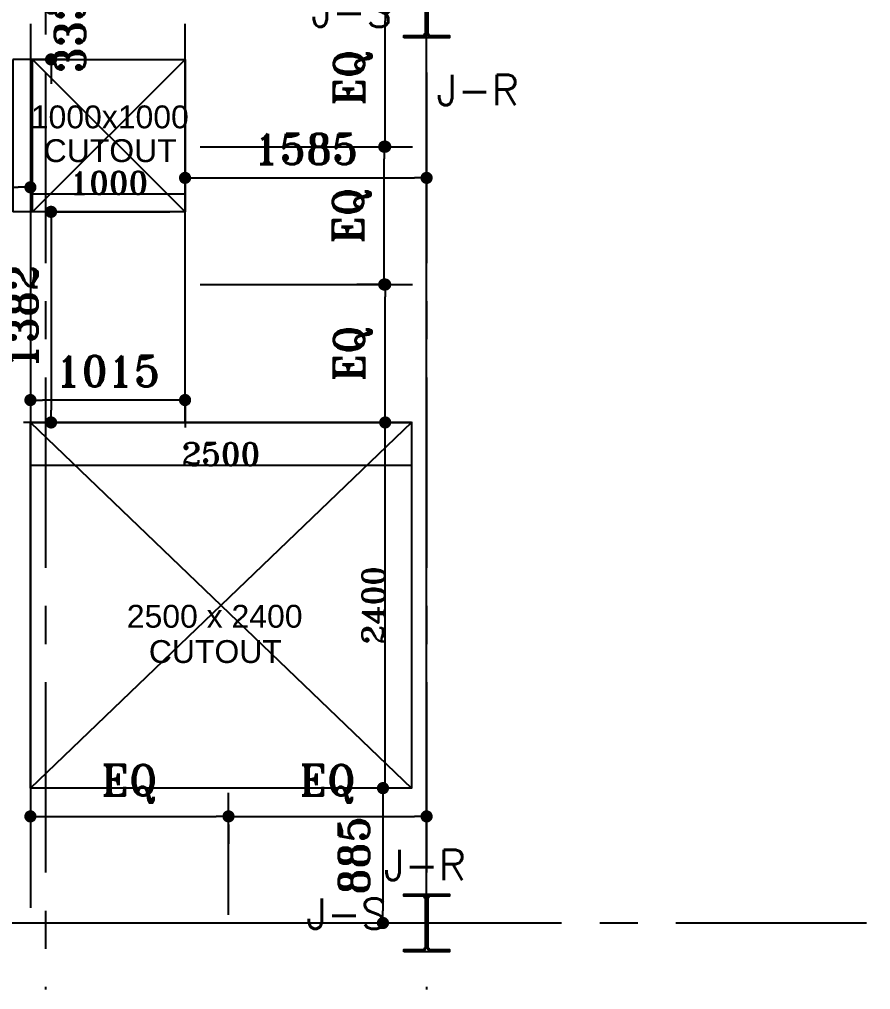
# Model space of a CAD drawing. Header units: inches. Extents: x 1387 to 2676, y -3554 to -2136.
# Drawn here: x 2607.6 to 2613.19, y -2577.77 to -2571.4 of the extents above; entities that cross this region are included whole.
import ezdxf
from ezdxf.enums import TextEntityAlignment as Align

# ---------------------------------------------------------------- set-up
doc = ezdxf.new("R2010")
doc.units = ezdxf.units.IN
doc.header["$MEASUREMENT"] = 0
doc.linetypes.add('CENTER', pattern=[2, 1.25, -0.25, 0.25, -0.25])
for name, color, linetype in [('3G', 3, 'Continuous'), ('AA-IPE300', 27, 'Continuous'), ('AA_CUT OUT', 250, 'Continuous'), ('AXE', 1, 'CENTER'), ('DIM', 8, 'Continuous'), ('MEMBER TEXT', 7, 'Continuous'), ('Pich', 2, 'Continuous'), ('UPN100', 1, 'Continuous')]:
    doc.layers.add(name, color=color, linetype=linetype)
doc.styles.add('ROMANS', font='ROMANS')
doc.styles.add('ROMANT', font='romant')
doc.styles.get("Standard").update_dxf_attribs({"font": 'arial.ttf'})
doc.dimstyles.new('Copy of 1-100', dxfattribs={"dimtxt": 0.2, "dimasz": 0.08, "dimexe": 0.18, "dimexo": 0.0625, "dimgap": 0.09, "dimtad": 1, "dimdec": 0, "dimlfac": 1000, "dimdsep": 46, "dimtxsty": 'ROMANT', "dimblk": 'DOT', "dimcen": 0.09, "dimclrd": 1, "dimclre": 1, "dimclrt": 3, "dimadec": 0, "dimazin": 0, "dimtfac": 1, "dimtdec": 0, "dimtix": 1, "dimtofl": 0, "dimtmove": 2, "dimatfit": 3, "dimldrblk": 'DOT', "dimfxl": 1, "dimtolj": 1, "dimarcsym": 0})

# ---------------------------------------------------------------- blocks, each defined once
blk = doc.blocks.new('DOT')
at = {"layer": 'DIM', "color": 0, "linetype": 'ByBlock'}
blk.add_line((-0.5, 0), (-1, 0), dxfattribs=at)
at = {"layer": 'DIM', "color": 0, "linetype": 'ByBlock', "const_width": 0.5}
blk.add_lwpolyline([(-0.25, 0, 1), (0.25, 0, 1)], format="xyb", close=True, dxfattribs=at)
blk = doc.blocks.new('*D2533')
at = {"color": 1, "lineweight": -2, "transparency": 16777216}
for p, q in [((-2585, 5667.1), (-2715.1, 5667.1)), ((-2714.9, 5667), (-2714.9, 4667.2)), ((-2585, 4667.1), (-2715.1, 4667.1))]:
    blk.add_line(p, q, dxfattribs=at)
at = {"layer": 'Defpoints', "color": 0, "transparency": 16777216}
for p in [(-2585, 5667.1), (-2714.9, 4667.1), (-2585, 4667.1)]:
    blk.add_point(p, dxfattribs=at)
at = {"color": 1, "lineweight": -2, "transparency": 16777216, "xscale": 0.08, "yscale": 0.08, "zscale": 0.08}
for p, rotation in [((-2714.9, 5667.1), 90), ((-2714.9, 4667.1), 270)]:
    blk.add_blockref('DOT', p, dxfattribs=dict(at, rotation=rotation))
at = {"color": 3, "transparency": 16777216, "insert": (-2790, 5167.1), "char_height": 150, "attachment_point": 5, "rotation": 90, "style": 'ROMANT'}
blk.add_mtext('\\A1;1000', dxfattribs=at)
blk = doc.blocks.new('_Dot')
at = {"layer": 'DIM', "color": 0, "lineweight": -2}
blk.add_line((-0.5, 0), (-1, 0), dxfattribs=at)
at = {"layer": 'DIM', "color": 0, "const_width": 0.5}
blk.add_lwpolyline([(-0.25, 0, 1), (0.25, 0, 1)], format="xyb", close=True, dxfattribs=at)
blk = doc.blocks.new('*D2534')
at = {"color": 1, "lineweight": -2, "transparency": 16777216}
for p, q in [((-2585, 4851.3), (-2585, 4782)), ((-1585, 4851.3), (-1585, 4782)), ((-1585.1, 4782.2), (-2584.9, 4782.2))]:
    blk.add_line(p, q, dxfattribs=at)
at = {"layer": 'Defpoints', "color": 0, "transparency": 16777216}
for p in [(-2585, 4851.3), (-1585, 4851.3), (-2585, 4782.2)]:
    blk.add_point(p, dxfattribs=at)
at = {"color": 1, "lineweight": -2, "transparency": 16777216, "xscale": 0.08, "yscale": 0.08, "zscale": 0.08, "rotation": 180}
blk.add_blockref('DOT', (-2585, 4782.2), dxfattribs=at)
at = {"color": 1, "lineweight": -2, "transparency": 16777216, "xscale": 0.08, "yscale": 0.08, "zscale": 0.08}
blk.add_blockref('DOT', (-1585, 4782.2), dxfattribs=at)
at = {"color": 3, "transparency": 16777216, "insert": (-2085, 4857.3), "char_height": 150, "attachment_point": 5, "style": 'ROMANT'}
blk.add_mtext('\\A1;1000', dxfattribs=at)
blk = doc.blocks.new('*D2529')
at = {"color": 1, "lineweight": -2, "transparency": 16777216}
for p, q in [((-100.1, 3284.9), (-273.5, 3284.9)), ((-273.4, 3284.8), (-273.4, 885)), ((-100.1, 884.9), (-273.5, 884.9))]:
    blk.add_line(p, q, dxfattribs=at)
at = {"layer": 'Defpoints', "color": 0, "transparency": 16777216}
for p in [(-100, 3284.9), (-273.4, 884.9), (-100, 884.9)]:
    blk.add_point(p, dxfattribs=at)
at = {"color": 1, "lineweight": -2, "transparency": 16777216, "xscale": 0.08, "yscale": 0.08, "zscale": 0.08}
for p, rotation in [((-273.4, 3284.9), 90), ((-273.4, 884.9), 270)]:
    blk.add_blockref('DOT', p, dxfattribs=dict(at, rotation=rotation))
at = {"color": 3, "transparency": 16777216, "insert": (-348.5, 2084.9), "char_height": 150, "attachment_point": 5, "rotation": 90, "style": 'ROMANT'}
blk.add_mtext('\\A1;2400', dxfattribs=at)
blk = doc.blocks.new('*D2530')
at = {"color": 1, "lineweight": -2, "transparency": 16777216}
for p, q in [((-2599.8, 3284.8), (-2599.8, 3001.8)), ((-100, 3284.8), (-100, 3001.8)), ((-100.1, 3002), (-2599.7, 3002))]:
    blk.add_line(p, q, dxfattribs=at)
at = {"layer": 'Defpoints', "color": 0, "transparency": 16777216}
for p in [(-2599.8, 3284.9), (-100, 3284.9), (-2599.8, 3002)]:
    blk.add_point(p, dxfattribs=at)
at = {"color": 1, "lineweight": -2, "transparency": 16777216, "xscale": 0.08, "yscale": 0.08, "zscale": 0.08, "rotation": 180}
blk.add_blockref('DOT', (-2599.8, 3002), dxfattribs=at)
at = {"color": 1, "lineweight": -2, "transparency": 16777216, "xscale": 0.08, "yscale": 0.08, "zscale": 0.08}
blk.add_blockref('DOT', (-100, 3002), dxfattribs=at)
at = {"color": 3, "transparency": 16777216, "insert": (-1349.9, 3077.1), "char_height": 150, "attachment_point": 5, "style": 'ROMANT'}
blk.add_mtext('\\A1;2500', dxfattribs=at)
blk = doc.blocks.new('*D2278')
at = {"layer": 'Defpoints', "color": 0, "transparency": 16777216}
for p in [(2609.9942, -2572.239), (2609.9942, -2572.239), (2610.0581, -2573.1437)]:
    blk.add_point(p, dxfattribs=at)
at = {"layer": 'Pich', "color": 1, "lineweight": -2, "transparency": 16777216}
for p, q in [((2610.0567, -2572.239), (2610.1742, -2572.239)), ((2609.9942, -2573.0637), (2609.9942, -2572.319)), ((2609.9956, -2573.1437), (2609.8142, -2573.1437))]:
    blk.add_line(p, q, dxfattribs=at)
at = {"layer": 'Pich', "color": 1, "lineweight": -2, "transparency": 16777216, "xscale": 0.08, "yscale": 0.08, "zscale": 0.08}
for p, rotation in [((2609.9942, -2572.239), 90), ((2609.9942, -2573.1437), 270)]:
    blk.add_blockref('DOT', p, dxfattribs=dict(at, rotation=rotation))
at = {"layer": 'Pich', "color": 3, "transparency": 16777216, "insert": (2609.7803, -2572.6914), "char_height": 0.2, "attachment_point": 5, "rotation": 90, "style": 'ROMANT'}
blk.add_mtext('\\A1;EQ', dxfattribs=at)
blk = doc.blocks.new('*D2279')
at = {"layer": 'Defpoints', "color": 0, "transparency": 16777216}
for p in [(2609.9463, -2571.3337), (2610.0006, -2571.3337), (2610.0006, -2572.239)]:
    blk.add_point(p, dxfattribs=at)
at = {"layer": 'Pich', "color": 1, "lineweight": -2, "transparency": 16777216}
for p, q in [((2610.0088, -2571.3337), (2610.1806, -2571.3337)), ((2610.0006, -2572.159), (2610.0006, -2571.4137)), ((2610.0631, -2572.239), (2610.1806, -2572.239))]:
    blk.add_line(p, q, dxfattribs=at)
at = {"layer": 'Pich', "color": 1, "lineweight": -2, "transparency": 16777216, "xscale": 0.08, "yscale": 0.08, "zscale": 0.08}
for p, rotation in [((2610.0006, -2571.3337), 90), ((2610.0006, -2572.239), 270)]:
    blk.add_blockref('DOT', p, dxfattribs=dict(at, rotation=rotation))
at = {"layer": 'Pich', "color": 3, "transparency": 16777216, "insert": (2609.7868, -2571.7864), "char_height": 0.2, "attachment_point": 5, "rotation": 90, "style": 'ROMANT'}
blk.add_mtext('\\A1;EQ', dxfattribs=at)
blk = doc.blocks.new('*D2280')
at = {"layer": 'Defpoints', "color": 0, "transparency": 16777216}
for p in [(2610.0006, -2576.4488), (2609.9115, -2577.3337), (2609.986, -2577.3337)]:
    blk.add_point(p, dxfattribs=at)
at = {"layer": 'Pich', "color": 1, "lineweight": -2, "transparency": 16777216}
for p, q in [((2609.9381, -2576.4488), (2609.806, -2576.4488)), ((2609.986, -2576.5288), (2609.986, -2577.2537)), ((2609.974, -2577.3337), (2610.166, -2577.3337))]:
    blk.add_line(p, q, dxfattribs=at)
at = {"layer": 'Pich', "color": 1, "lineweight": -2, "transparency": 16777216, "xscale": 0.08, "yscale": 0.08, "zscale": 0.08}
for p, rotation in [((2609.986, -2576.4488), 90), ((2609.986, -2577.3337), 270)]:
    blk.add_blockref('DOT', p, dxfattribs=dict(at, rotation=rotation))
at = {"layer": 'Pich', "color": 3, "transparency": 16777216, "insert": (2609.796, -2576.8913), "char_height": 0.2, "attachment_point": 5, "rotation": 90, "style": 'ROMANT'}
blk.add_mtext('\\A1;885', dxfattribs=at)
blk = doc.blocks.new('*D2281')
at = {"layer": 'Defpoints', "color": 0, "transparency": 16777216}
for p in [(2607.6725, -2573.8864), (2607.6725, -2573.9018), (2608.6873, -2573.8728)]:
    blk.add_point(p, dxfattribs=at)
at = {"layer": 'Pich', "color": 1, "lineweight": -2, "transparency": 16777216}
for p, q in [((2608.6073, -2573.9018), (2607.7525, -2573.9018)), ((2607.6725, -2573.9489), (2607.6725, -2574.0818)), ((2608.6873, -2573.9353), (2608.6873, -2574.0818))]:
    blk.add_line(p, q, dxfattribs=at)
at = {"layer": 'Pich', "color": 1, "lineweight": -2, "transparency": 16777216, "xscale": 0.08, "yscale": 0.08, "zscale": 0.08, "rotation": 180}
blk.add_blockref('DOT', (2607.6725, -2573.9018), dxfattribs=at)
at = {"layer": 'Pich', "color": 1, "lineweight": -2, "transparency": 16777216, "xscale": 0.08, "yscale": 0.08, "zscale": 0.08}
blk.add_blockref('DOT', (2608.6873, -2573.9018), dxfattribs=at)
at = {"layer": 'Pich', "color": 3, "transparency": 16777216, "insert": (2608.1799, -2573.7118), "char_height": 0.2, "attachment_point": 5, "style": 'ROMANT'}
blk.add_mtext('\\A1;1015', dxfattribs=at)
blk = doc.blocks.new('*D2282')
at = {"layer": 'Defpoints', "color": 0, "transparency": 16777216}
for p in [(2607.9856, -2571.3337), (2607.8081, -2571.6666), (2607.9856, -2571.6666)]:
    blk.add_point(p, dxfattribs=at)
at = {"layer": 'Pich', "color": 1, "lineweight": -2, "transparency": 16777216}
for p, q in [((2607.8081, -2571.2537), (2607.8081, -2571.1737)), ((2607.9231, -2571.3337), (2607.6281, -2571.3337)), ((2607.9231, -2571.6666), (2607.6281, -2571.6666)), ((2607.8081, -2571.7466), (2607.8081, -2571.8266))]:
    blk.add_line(p, q, dxfattribs=at)
at = {"layer": 'Pich', "color": 1, "lineweight": -2, "transparency": 16777216, "xscale": 0.08, "yscale": 0.08, "zscale": 0.08}
for p, rotation in [((2607.8081, -2571.3337), 270), ((2607.8081, -2571.6666), 90)]:
    blk.add_blockref('DOT', p, dxfattribs=dict(at, rotation=rotation))
at = {"layer": 'Pich', "color": 3, "transparency": 16777216, "insert": (2607.932, -2571.5002), "char_height": 0.2, "attachment_point": 5, "rotation": 90, "style": 'ROMANT'}
blk.add_mtext('\\A1;333', dxfattribs=at)
blk = doc.blocks.new('*D2283')
at = {"layer": 'Defpoints', "color": 0, "transparency": 16777216}
for p in [(2607.8081, -2572.6666), (2607.8081, -2574.0488), (2607.905, -2574.0488)]:
    blk.add_point(p, dxfattribs=at)
at = {"layer": 'Pich', "color": 1, "lineweight": -2, "transparency": 16777216}
for p, q in [((2607.8706, -2572.6666), (2607.9881, -2572.6666)), ((2607.8081, -2572.7466), (2607.8081, -2573.9688)), ((2607.8425, -2574.0488), (2607.6281, -2574.0488))]:
    blk.add_line(p, q, dxfattribs=at)
at = {"layer": 'Pich', "color": 1, "lineweight": -2, "transparency": 16777216, "xscale": 0.08, "yscale": 0.08, "zscale": 0.08}
for p, rotation in [((2607.8081, -2572.6666), 90), ((2607.8081, -2574.0488), 270)]:
    blk.add_blockref('DOT', p, dxfattribs=dict(at, rotation=rotation))
at = {"layer": 'Pich', "color": 3, "transparency": 16777216, "insert": (2607.6181, -2573.3577), "char_height": 0.2, "attachment_point": 5, "rotation": 90, "style": 'ROMANT'}
blk.add_mtext('\\A1;1382', dxfattribs=at)
blk = doc.blocks.new('*D2137')
at = {"layer": 'Defpoints', "color": 0, "transparency": 16777216}
for p in [(2606.0971, -2572.4697), (2607.6725, -2572.4697), (2607.6725, -2572.5057)]:
    blk.add_point(p, dxfattribs=at)
at = {"layer": 'Pich', "color": 1, "lineweight": -2, "transparency": 16777216}
for p, q in [((2606.1771, -2572.5057), (2607.5925, -2572.5057)), ((2606.0971, -2572.5322), (2606.0971, -2572.6857)), ((2607.6725, -2572.5322), (2607.6725, -2572.6857))]:
    blk.add_line(p, q, dxfattribs=at)
at = {"layer": 'Pich', "color": 1, "lineweight": -2, "transparency": 16777216, "xscale": 0.08, "yscale": 0.08, "zscale": 0.08, "rotation": 180}
blk.add_blockref('DOT', (2606.0971, -2572.5057), dxfattribs=at)
at = {"layer": 'Pich', "color": 1, "lineweight": -2, "transparency": 16777216, "xscale": 0.08, "yscale": 0.08, "zscale": 0.08}
blk.add_blockref('DOT', (2607.6725, -2572.5057), dxfattribs=at)
at = {"layer": 'Pich', "color": 3, "transparency": 16777216, "insert": (2606.8848, -2572.3157), "char_height": 0.2, "attachment_point": 5, "style": 'ROMANT'}
blk.add_mtext('\\A1;1575', dxfattribs=at)
blk = doc.blocks.new('*D2285')
at = {"layer": 'Defpoints', "color": 0, "transparency": 16777216}
for p in [(2608.6873, -2572.3619), (2610.2723, -2572.4366), (2610.2723, -2572.4439)]:
    blk.add_point(p, dxfattribs=at)
at = {"layer": 'Pich', "color": 1, "lineweight": -2, "transparency": 16777216}
for p, q in [((2608.6873, -2572.4244), (2608.6873, -2572.6239)), ((2608.7673, -2572.4439), (2610.1923, -2572.4439)), ((2610.2723, -2572.4991), (2610.2723, -2572.6239))]:
    blk.add_line(p, q, dxfattribs=at)
at = {"layer": 'Pich', "color": 1, "lineweight": -2, "transparency": 16777216, "xscale": 0.08, "yscale": 0.08, "zscale": 0.08, "rotation": 180}
blk.add_blockref('DOT', (2608.6873, -2572.4439), dxfattribs=at)
at = {"layer": 'Pich', "color": 1, "lineweight": -2, "transparency": 16777216, "xscale": 0.08, "yscale": 0.08, "zscale": 0.08}
blk.add_blockref('DOT', (2610.2723, -2572.4439), dxfattribs=at)
at = {"layer": 'Pich', "color": 3, "transparency": 16777216, "insert": (2609.4798, -2572.2539), "char_height": 0.2, "attachment_point": 5, "style": 'ROMANT'}
blk.add_mtext('\\A1;1585', dxfattribs=at)
blk = doc.blocks.new('*D2483')
at = {"layer": 'Defpoints', "color": 0, "transparency": 16777216}
for p in [(2609.9039, -2573.1437), (2610.0006, -2573.1437), (2609.9039, -2574.0488)]:
    blk.add_point(p, dxfattribs=at)
at = {"layer": 'Pich', "color": 1, "lineweight": -2, "transparency": 16777216}
for p, q in [((2609.9664, -2573.1437), (2610.1806, -2573.1437)), ((2610.0006, -2573.9688), (2610.0006, -2573.2237)), ((2609.9664, -2574.0488), (2610.1806, -2574.0488))]:
    blk.add_line(p, q, dxfattribs=at)
at = {"layer": 'Pich', "color": 1, "lineweight": -2, "transparency": 16777216, "xscale": 0.08, "yscale": 0.08, "zscale": 0.08}
for p, rotation in [((2610.0006, -2573.1437), 90), ((2610.0006, -2574.0488), 270)]:
    blk.add_blockref('DOT', p, dxfattribs=dict(at, rotation=rotation))
at = {"layer": 'Pich', "color": 3, "transparency": 16777216, "insert": (2609.7868, -2573.5963), "char_height": 0.2, "attachment_point": 5, "rotation": 90, "style": 'ROMANT'}
blk.add_mtext('\\A1;EQ', dxfattribs=at)
blk = doc.blocks.new('*D2512')
at = {"layer": 'Defpoints', "color": 0, "transparency": 16777216}
for p in [(2607.6725, -2576.6255), (2608.9724, -2576.6255), (2608.9724, -2576.6341)]:
    blk.add_point(p, dxfattribs=at)
at = {"layer": 'Pich', "color": 1, "lineweight": -2, "transparency": 16777216}
for p, q in [((2607.7525, -2576.6341), (2608.8924, -2576.6341)), ((2607.6725, -2576.688), (2607.6725, -2576.8141)), ((2608.9724, -2576.688), (2608.9724, -2576.8141))]:
    blk.add_line(p, q, dxfattribs=at)
at = {"layer": 'Pich', "color": 1, "lineweight": -2, "transparency": 16777216, "xscale": 0.08, "yscale": 0.08, "zscale": 0.08, "rotation": 180}
blk.add_blockref('DOT', (2607.6725, -2576.6341), dxfattribs=at)
at = {"layer": 'Pich', "color": 1, "lineweight": -2, "transparency": 16777216, "xscale": 0.08, "yscale": 0.08, "zscale": 0.08}
blk.add_blockref('DOT', (2608.9724, -2576.6341), dxfattribs=at)
at = {"layer": 'Pich', "color": 3, "transparency": 16777216, "insert": (2608.3224, -2576.4202), "char_height": 0.2, "attachment_point": 5, "style": 'ROMANT'}
blk.add_mtext('\\A1;EQ', dxfattribs=at)
blk = doc.blocks.new('*D2513')
at = {"layer": 'Defpoints', "color": 0, "transparency": 16777216}
for p in [(2608.9724, -2576.6255), (2610.2723, -2576.6341), (2610.2723, -2576.6843)]:
    blk.add_point(p, dxfattribs=at)
at = {"layer": 'Pich', "color": 1, "lineweight": -2, "transparency": 16777216}
for p, q in [((2610.2723, -2576.6218), (2610.2723, -2576.4541)), ((2609.0524, -2576.6341), (2610.1923, -2576.6341)), ((2608.9724, -2576.688), (2608.9724, -2576.8141))]:
    blk.add_line(p, q, dxfattribs=at)
at = {"layer": 'Pich', "color": 1, "lineweight": -2, "transparency": 16777216, "xscale": 0.08, "yscale": 0.08, "zscale": 0.08, "rotation": 180}
blk.add_blockref('DOT', (2608.9724, -2576.6341), dxfattribs=at)
at = {"layer": 'Pich', "color": 1, "lineweight": -2, "transparency": 16777216, "xscale": 0.08, "yscale": 0.08, "zscale": 0.08}
blk.add_blockref('DOT', (2610.2723, -2576.6341), dxfattribs=at)
at = {"layer": 'Pich', "color": 3, "transparency": 16777216, "insert": (2609.6223, -2576.4202), "char_height": 0.2, "attachment_point": 5, "style": 'ROMANT'}
blk.add_mtext('\\A1;EQ', dxfattribs=at)
blk = doc.blocks.new('G$CFD95EC12')
at = {"color": 1}
for p, q in [((-1585, 4667.1), (-2585, 5667.1)), ((-1585, 5667.1), (-2585, 4667.1)), ((-2599.8, 3284.9), (-100, 884.9)), ((-100, 3284.9), (-2599.8, 884.9))]:
    blk.add_line(p, q, dxfattribs=at)
at = {"layer": 'AA_CUT OUT', "color": 1}
for points in [[(-2585, 5667.1), (-1585, 5667.1), (-1585, 4667.1), (-2585, 4667.1)], [(-2599.8, 3284.9), (-100, 3284.9), (-100, 884.9), (-2599.8, 884.9)]]:
    blk.add_lwpolyline(points, close=True, dxfattribs=at)
at = {"color": 3}
for s, p in [('1000x1000', (-2597.3, 5215.2)), ('CUTOUT', (-2512.7, 4993.7)), ('2500 x 2400', (-1967.3, 1937.9)), ('CUTOUT', (-1822.7, 1706.3))]:
    blk.add_text(s, height=150, dxfattribs=at).set_placement(p)
for base, p1, p2, picture, middle in [((-2714.9, 4667.1), (-2585, 5667.1), (-2585, 4667.1), '*D2533', (-2790, 5167.1)), ((-273.4, 884.9), (-100, 3284.9), (-100, 884.9), '*D2529', (-348.5, 2084.9))]:
    dim = blk.add_linear_dim(base=base, p1=p1, p2=p2, angle=90, dimstyle='Copy of 1-100', override={"dimtxt": 150, "dimlfac": 1})
    dim.commit()
    dim.dimension.update_dxf_attribs({"geometry": picture, "text_midpoint": middle})
for base, p1, p2, picture, middle in [((-2585, 4782.2), (-1585, 4851.3), (-2585, 4851.3), '*D2534', (-2085, 4857.3)), ((-2599.8, 3002), (-100, 3284.9), (-2599.8, 3284.9), '*D2530', (-1349.9, 3077.1))]:
    dim = blk.add_linear_dim(base=base, p1=p1, p2=p2, dimstyle='Copy of 1-100', override={"dimtxt": 150, "dimlfac": 1})
    dim.commit()
    dim.dimension.update_dxf_attribs({"geometry": picture, "text_midpoint": middle})

msp = doc.modelspace()

# ---------------------------------------------------------------- hatches: boundary and pattern name
for points in [[(2610.26481019, -2571.50867186), (2610.25333396, -2571.50867186, -0.4144144444), (2610.26481019, -2571.49718775)], [(2610.27981019, -2571.50867186), (2610.29128642, -2571.50867186, 0.4144144444), (2610.27981019, -2571.49718775)], [(2610.26479468, -2577.15863235), (2610.25331845, -2577.15863235, 0.4144144444), (2610.26479468, -2577.17011646)], [(2610.27979468, -2577.15863235), (2610.29127091, -2577.15863235, -0.4144144444), (2610.27979468, -2577.17011646)], [(2610.26479468, -2577.50867186), (2610.25331845, -2577.50867186, -0.4144144444), (2610.26479468, -2577.49718775)], [(2610.27979468, -2577.50867186), (2610.29127091, -2577.50867186, 0.4144144444), (2610.27979468, -2577.49718775)]]:
    msp.add_hatch(color=1).paths.add_polyline_path(points)

# ---------------------------------------------------------------- linework, layer by layer
at = {"layer": '3G'}
for points in [[(2610.12231019, -2571.52363235), (2610.12231019, -2571.50863235), (2610.26481019, -2571.50863235), (2610.26481019, -2571.15863235), (2610.12231019, -2571.15863235), (2610.12231019, -2571.14363235), (2610.42231019, -2571.14363235), (2610.42231019, -2571.15863235), (2610.27981019, -2571.15863235), (2610.27981019, -2571.50863235), (2610.42231019, -2571.50863235), (2610.42231019, -2571.52363235)], [(2610.12229468, -2577.52363235), (2610.12229468, -2577.50863235), (2610.26479468, -2577.50863235), (2610.26479468, -2577.15863235), (2610.12229468, -2577.15863235), (2610.12229468, -2577.14363235), (2610.42229468, -2577.14363235), (2610.42229468, -2577.15863235), (2610.27979468, -2577.15863235), (2610.27979468, -2577.50863235), (2610.42229468, -2577.50863235), (2610.42229468, -2577.52363235)]]:
    msp.add_lwpolyline(points, close=True, dxfattribs=at)
for centre, start, end in [((2610.26481019, -2571.50866399), 89.842073117, 179.842073117), ((2610.26481019, -2571.50866399), 89.842073117, 179.842073117), ((2610.27981019, -2571.50866399), 0.157926883, 90.157926883), ((2610.27981019, -2571.50866399), 0.157926883, 90.157926883), ((2610.27981019, -2571.50866399), 0.157926883, 90.157926883), ((2610.26479468, -2577.15864022), 180.157926883, 270.157926883), ((2610.27979468, -2577.15864022), 269.842073117, 359.842073117), ((2610.27979468, -2577.15864022), 269.842073117, 359.842073117), ((2610.26479468, -2577.50866399), 89.842073117, 179.842073117), ((2610.26479468, -2577.50866399), 89.842073117, 179.842073117), ((2610.27979468, -2577.50866399), 0.157926883, 90.157926883), ((2610.27979468, -2577.50866399), 0.157926883, 90.157926883), ((2610.27979468, -2577.50866399), 0.157926883, 90.157926883)]:
    msp.add_arc(centre, 0.01147623, start, end, dxfattribs=at)
at = {"layer": 'AA-IPE300', "color": 3}
for p, q in [((2610.27226624, -2577.33370075), (2610.27226624, -2567.33370075)), ((2607.67248607, -2571.43370075), (2607.67248607, -2577.23370075)), ((2608.68728607, -2574.04880559), (2608.68728607, -2571.43370075)), ((2607.77248607, -2571.66660559), (2608.59956916, -2571.66660559)), ((2608.78728607, -2572.23903075), (2610.17226624, -2572.23903075)), ((2607.77248607, -2572.66660559), (2608.58844131, -2572.66660559)), ((2608.78728607, -2573.14370075), (2610.17226624, -2573.14370075)), ((2610.17226624, -2574.04880559), (2607.77248607, -2574.04880559)), ((2610.17226624, -2576.44880559), (2607.77248607, -2576.44880559)), ((2592.87226624, -2577.33370075), (2610.27226624, -2577.33370075))]:
    msp.add_line(p, q, dxfattribs=at)
at = {"layer": 'AXE'}
for p, q in [((2607.77231944, -2563.75296052), (2607.77228322, -2577.77084122)), ((2610.27231944, -2563.75296052), (2610.27228322, -2577.77084122)), ((2589.90804179, -2577.33358103), (2613.18575424, -2577.33363968))]:
    msp.add_line(p, q, dxfattribs=at)
at = {"layer": 'UPN100', "color": 3}
msp.add_line((2608.97237615, -2577.28035142), (2608.97237615, -2576.48035142), dxfattribs=at)

# ---------------------------------------------------------------- block references
at = {"layer": 'AA_CUT OUT', "color": 3, "xscale": 0.001, "yscale": 0.001, "zscale": 0.001}
msp.add_blockref('G$CFD95EC12', (2610.27226624, -2577.33370075), dxfattribs=at)

# ---------------------------------------------------------------- texts
at = {"layer": 'MEMBER TEXT', "color": 3, "ltscale": 2, "style": 'ROMANS'}
for s, p in [('J-S', (2609.78025742, -2571.35268567)), ('J-R', (2610.60808892, -2571.86760957)), ('J-R', (2610.26099938, -2576.95281931)), ('J-S', (2609.74798561, -2577.27294743))]:
    msp.add_text(s, height=0.2, dxfattribs=at).set_placement(p, align=Align.MIDDLE)

# ---------------------------------------------------------------- dimensions: what is measured, and where the dimension line sits
at = {"layer": 'Pich'}
dim = msp.add_linear_dim(base=(2607.80810596, -2571.66660559), p1=(2607.98564187, -2571.33370075), p2=(2607.98564187, -2571.66660559), angle=90, dimstyle='Copy of 1-100', dxfattribs=at)
dim.commit()
dim.dimension.update_dxf_attribs({"geometry": '*D2282', "text_midpoint": (2607.93196035, -2571.50015317), "dimtype": 160})
for base, p1, p2, picture, middle in [((2610.00059935, -2571.33370075), (2610.00059935, -2572.23903075), (2609.94628562, -2571.33370075), '*D2279', (2609.78678983, -2571.78636575)), ((2609.9941539, -2572.23903075), (2610.05814511, -2573.14370075), (2609.9941539, -2572.23903075), '*D2278', (2609.78034438, -2572.69136575)), ((2610.00059935, -2573.14370075), (2609.90387889, -2574.04880559), (2609.90387889, -2573.14370075), '*D2483', (2609.78678983, -2573.59625317))]:
    dim = msp.add_linear_dim(base=base, p1=p1, p2=p2, angle=90, text='EQ', dimstyle='Copy of 1-100', dxfattribs=at)
    dim.commit()
    dim.dimension.update_dxf_attribs({"geometry": picture, "text_midpoint": middle})
for base, p1, p2, picture, middle in [((2610.27226624, -2572.44394745), (2608.68728607, -2572.36185126), (2610.27226624, -2572.43660864), '*D2285', (2609.47977615, -2572.25394745)), ((2607.67248607, -2572.50568215), (2606.09713776, -2572.46971605), (2607.67248607, -2572.46971605), '*D2137', (2606.88481192, -2572.31568215)), ((2607.67248607, -2573.90176933), (2608.68728607, -2573.87284406), (2607.67248607, -2573.88635528), '*D2281', (2608.17988607, -2573.71176933))]:
    dim = msp.add_linear_dim(base=base, p1=p1, p2=p2, dimstyle='Copy of 1-100', dxfattribs=at)
    dim.commit()
    dim.dimension.update_dxf_attribs({"geometry": picture, "text_midpoint": middle})
for base, p1, p2, picture, middle in [((2607.80810596, -2574.04880559), (2607.80810596, -2572.66660559), (2607.90500958, -2574.04880559), '*D2283', (2607.61810596, -2573.35770559)), ((2609.98600739, -2577.33370075), (2610.00059935, -2576.44880559), (2609.91148992, -2577.33370075), '*D2280', (2609.79600739, -2576.89125317))]:
    dim = msp.add_linear_dim(base=base, p1=p1, p2=p2, angle=90, dimstyle='Copy of 1-100', dxfattribs=at)
    dim.commit()
    dim.dimension.update_dxf_attribs({"geometry": picture, "text_midpoint": middle})
for base, p1, p2, picture, middle in [((2608.97237615, -2576.63405616), (2607.67248607, -2576.62549006), (2608.97237615, -2576.62549006), '*D2512', (2608.32243111, -2576.42024664)), ((2610.27226624, -2576.63405616), (2608.97237615, -2576.62549006), (2610.27226624, -2576.68429521), '*D2513', (2609.6223212, -2576.42024664))]:
    dim = msp.add_linear_dim(base=base, p1=p1, p2=p2, text='EQ', dimstyle='Copy of 1-100', dxfattribs=at)
    dim.commit()
    dim.dimension.update_dxf_attribs({"geometry": picture, "text_midpoint": middle})

doc.saveas('drawing.dxf')
